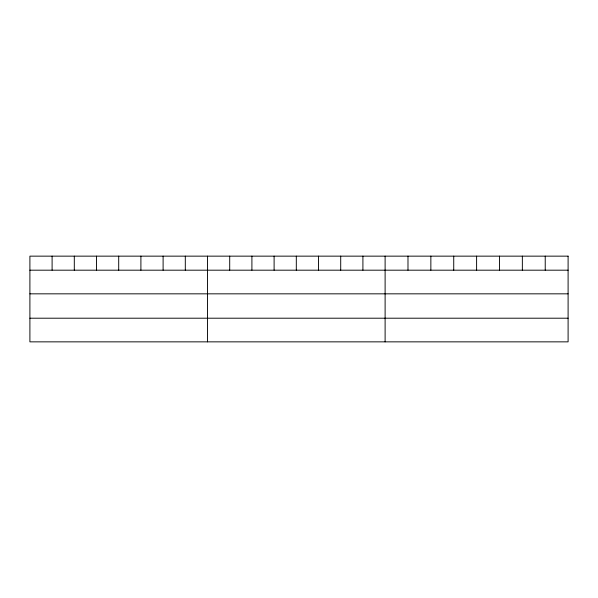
<?xml version="1.0" encoding="UTF-8"?>
<svg xmlns="http://www.w3.org/2000/svg" width="598" height="598" viewBox="0 0 598 598"><rect width="100%" height="100%" fill="white"/><g stroke="black" fill="none" stroke-linecap="round" stroke-linejoin="round"><path stroke-width="0.9" d="M29.9 270.184L568.1 270.184M29.9 293.835L568.1 293.835M29.9 318.203L568.1 318.203M545.226 256.146L545.226 270.184M522.353 256.146L522.353 270.184M499.48 256.146L499.48 270.184M476.606 256.146L476.606 270.184M453.733 256.146L453.733 270.184M430.859 256.146L430.859 270.184M407.986 256.146L407.986 270.184M385.112 256.146L385.112 341.854M362.911 256.146L362.911 270.184M340.711 256.146L340.711 270.184M318.51 256.146L318.51 270.184M296.309 256.146L296.309 270.184M274.108 256.146L274.108 270.184M251.908 256.146L251.908 270.184M229.707 256.146L229.707 270.184M207.506 256.146L207.506 341.854M185.305 256.146L185.305 270.184M163.105 256.146L163.105 270.184M140.904 256.146L140.904 270.184M118.703 256.146L118.703 270.184M96.502 256.146L96.502 270.184M74.302 256.146L74.302 270.184M52.101 256.146L52.101 270.184M568.1 256.146L29.9 256.146L29.9 341.854L568.1 341.854L568.1 256.146"/></g></svg>
